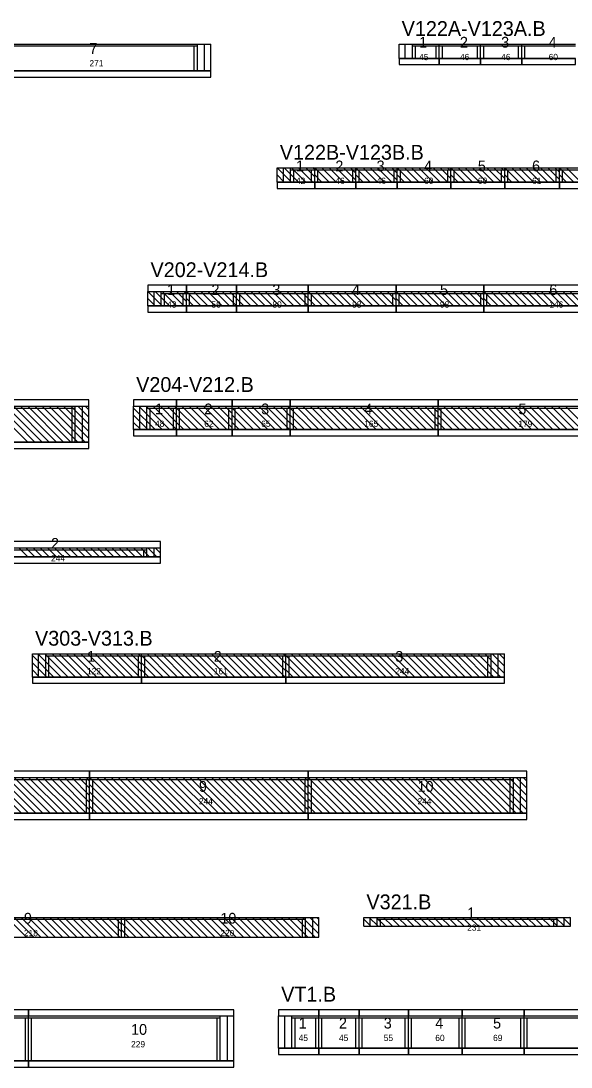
# Model space of a CAD drawing. Header units: metres. Extents: x -10 to 74425, y -2037 to 26.
# Drawn here: x 72499 to 73113, y -1167 to 0 of the extents above; entities that cross this region are included whole.
import ezdxf

# ---------------------------------------------------------------- set-up
doc = ezdxf.new("R2010")
doc.units = ezdxf.units.M
doc.layers.add('VIGAS', color=7, linetype='Continuous')

msp = doc.modelspace()

# ---------------------------------------------------------------- linework, layer by layer
at = {"layer": 'VIGAS'}
for p, q in [((72439.5, -26), (72710.5, -26)), ((72439.5, -28.2), (72695.5, -28.2)), ((72692, -56), (72692, -28.2)), ((72695.5, -56), (72695.5, -26)), ((72703.5, -56), (72703.5, -26)), ((72710.5, -56), (72710.5, -26)), ((72920.5, -26), (72965.5, -26)), ((72920.5, -42), (72920.5, -26)), ((72927.5, -42), (72927.5, -26)), ((72935.5, -42), (72935.5, -26)), ((72935.5, -28.2), (72965.5, -28.2)), ((72939, -42), (72939, -28.2)), ((72962, -42), (72962, -28.2)), ((72965.5, -42), (72965.5, -26)), ((72965.5, -42), (72965.5, -26)), ((72965.5, -26), (73011.5, -26)), ((72965.5, -42), (72965.5, -26)), ((72965.5, -42), (72965.5, -26)), ((72965.5, -42), (72965.5, -26)), ((72965.5, -28.2), (73011.5, -28.2)), ((72969, -42), (72969, -28.2)), ((73008, -42), (73008, -28.2)), ((73011.5, -42), (73011.5, -26)), ((73011.5, -42), (73011.5, -26)), ((73011.5, -26), (73057.5, -26)), ((73011.5, -42), (73011.5, -26)), ((73011.5, -42), (73011.5, -26)), ((73011.5, -42), (73011.5, -26)), ((73011.5, -28.2), (73057.5, -28.2)), ((73015, -42), (73015, -28.2)), ((73054, -42), (73054, -28.2)), ((73057.5, -42), (73057.5, -26)), ((73057.5, -42), (73057.5, -26)), ((73057.5, -26), (73117.5, -26)), ((73057.5, -42), (73057.5, -26)), ((73057.5, -42), (73057.5, -26)), ((73057.5, -42), (73057.5, -26)), ((73057.5, -28.2), (73117.5, -28.2)), ((73061, -42), (73061, -28.2)), ((72920.5, -42), (72965.5, -42)), ((72935.5, -42), (72939, -42)), ((72962, -42), (72965.5, -42)), ((72965.5, -42), (73011.5, -42)), ((72965.5, -42), (72969, -42)), ((73008, -42), (73011.5, -42)), ((73011.5, -42), (73057.5, -42)), ((73011.5, -42), (73015, -42)), ((73054, -42), (73057.5, -42)), ((73057.5, -42), (73117.5, -42)), ((73057.5, -42), (73061, -42)), ((72439.5, -56), (72710.5, -56)), ((72692, -56), (72695.5, -56)), ((72784.5, -164), (72826.5, -164)), ((72784.5, -180), (72784.5, -164)), ((72800.5, -180), (72784.5, -164)), ((72792.5, -180), (72784.5, -172)), ((72791.5, -180), (72791.5, -164)), ((72808.5, -180), (72792.5, -164)), ((72799.5, -180), (72799.5, -164)), ((72799.5, -166.2), (72826.5, -166.2)), ((72816.5, -180), (72800.5, -164)), ((72803, -180), (72803, -166.2)), ((72824.5, -180), (72808.5, -164)), ((72826.5, -174), (72816.5, -164)), ((72823, -180), (72823, -166.2)), ((72826.5, -166), (72824.5, -164)), ((72826.5, -180), (72826.5, -164)), ((72826.5, -180), (72826.5, -164)), ((72826.5, -164), (72872.5, -164)), ((72826.5, -180), (72826.5, -164)), ((72826.5, -180), (72826.5, -164)), ((72826.5, -180), (72826.5, -164)), ((72842.5, -180), (72826.5, -164)), ((72826.5, -166.2), (72872.5, -166.2)), ((72834.5, -180), (72826.5, -172)), ((72830, -180), (72830, -166.2)), ((72850.5, -180), (72834.5, -164)), ((72858.5, -180), (72842.5, -164)), ((72866.5, -180), (72850.5, -164)), ((72872.5, -178), (72858.5, -164)), ((72872.5, -170), (72866.5, -164)), ((72869, -180), (72869, -166.2)), ((72872.5, -180), (72872.5, -164)), ((72872.5, -180), (72872.5, -164)), ((72872.5, -164), (72918.5, -164)), ((72872.5, -180), (72872.5, -164)), ((72872.5, -180), (72872.5, -164)), ((72872.5, -180), (72872.5, -164)), ((72888.5, -180), (72872.5, -164)), ((72872.5, -166.2), (72918.5, -166.2)), ((72880.5, -180), (72872.5, -172)), ((72876, -180), (72876, -166.2)), ((72896.5, -180), (72880.5, -164)), ((72904.5, -180), (72888.5, -164)), ((72912.5, -180), (72896.5, -164)), ((72918.5, -178), (72904.5, -164)), ((72918.5, -170), (72912.5, -164)), ((72915, -180), (72915, -166.2)), ((72918.5, -180), (72918.5, -164)), ((72918.5, -180), (72918.5, -164)), ((72918.5, -164), (72978.5, -164)), ((72918.5, -180), (72918.5, -164)), ((72918.5, -180), (72918.5, -164)), ((72918.5, -180), (72918.5, -164)), ((72934.5, -180), (72918.5, -164)), ((72918.5, -166.2), (72978.5, -166.2)), ((72926.5, -180), (72918.5, -172)), ((72922, -180), (72922, -166.2)), ((72942.5, -180), (72926.5, -164)), ((72950.5, -180), (72934.5, -164)), ((72958.5, -180), (72942.5, -164)), ((72966.5, -180), (72950.5, -164)), ((72974.5, -180), (72958.5, -164)), ((72978.5, -176), (72966.5, -164)), ((72978.5, -168), (72974.5, -164)), ((72975, -180), (72975, -166.2)), ((72978.5, -180), (72978.5, -164)), ((72978.5, -180), (72978.5, -164)), ((72978.5, -164), (73038.5, -164)), ((72978.5, -180), (72978.5, -164)), ((72978.5, -180), (72978.5, -164)), ((72978.5, -180), (72978.5, -164)), ((72994.5, -180), (72978.5, -164)), ((72978.5, -166.2), (73038.5, -166.2)), ((72986.5, -180), (72978.5, -172)), ((72982, -180), (72982, -166.2)), ((73002.5, -180), (72986.5, -164)), ((73010.5, -180), (72994.5, -164)), ((73018.5, -180), (73002.5, -164)), ((73026.5, -180), (73010.5, -164)), ((73034.5, -180), (73018.5, -164)), ((73038.5, -176), (73026.5, -164)), ((73038.5, -168), (73034.5, -164)), ((73035, -180), (73035, -166.2)), ((73038.5, -180), (73038.5, -164)), ((73038.5, -180), (73038.5, -164)), ((73038.5, -164), (73099.5, -164)), ((73038.5, -180), (73038.5, -164)), ((73038.5, -180), (73038.5, -164)), ((73038.5, -180), (73038.5, -164)), ((73054.5, -180), (73038.5, -164)), ((73038.5, -166.2), (73099.5, -166.2)), ((73046.5, -180), (73038.5, -172)), ((73042, -180), (73042, -166.2)), ((73062.5, -180), (73046.5, -164)), ((73070.5, -180), (73054.5, -164)), ((73078.5, -180), (73062.5, -164)), ((73086.5, -180), (73070.5, -164)), ((73094.5, -180), (73078.5, -164)), ((73099.5, -177), (73086.5, -164)), ((73099.5, -169), (73094.5, -164)), ((73096, -180), (73096, -166.2)), ((73099.5, -180), (73099.5, -164)), ((73099.5, -180), (73099.5, -164)), ((73099.5, -164), (73184.5, -164)), ((73099.5, -180), (73099.5, -164)), ((73099.5, -180), (73099.5, -164)), ((73099.5, -180), (73099.5, -164)), ((73115.5, -180), (73099.5, -164)), ((73099.5, -166.2), (73184.5, -166.2)), ((73107.5, -180), (73099.5, -172)), ((73103, -180), (73103, -166.2)), ((73123.5, -180), (73107.5, -164)), ((72784.5, -180), (72826.5, -180)), ((72784.5, -180), (72784.5, -180)), ((72799.5, -180), (72803, -180)), ((72823, -180), (72826.5, -180)), ((72826.5, -180), (72872.5, -180)), ((72826.5, -180), (72830, -180)), ((72826.5, -180), (72826.5, -180)), ((72869, -180), (72872.5, -180)), ((72872.5, -180), (72918.5, -180)), ((72872.5, -180), (72876, -180)), ((72872.5, -180), (72872.5, -180)), ((72915, -180), (72918.5, -180)), ((72918.5, -180), (72978.5, -180)), ((72918.5, -180), (72922, -180)), ((72918.5, -180), (72918.5, -180)), ((72975, -180), (72978.5, -180)), ((72978.5, -180), (73038.5, -180)), ((72978.5, -180), (72982, -180)), ((72978.5, -180), (72978.5, -180)), ((73035, -180), (73038.5, -180)), ((73038.5, -180), (73099.5, -180)), ((73038.5, -180), (73042, -180)), ((73038.5, -180), (73038.5, -180)), ((73096, -180), (73099.5, -180)), ((73099.5, -180), (73184.5, -180)), ((73099.5, -180), (73103, -180)), ((73099.5, -180), (73099.5, -180)), ((72640.2, -302), (72683.2, -302)), ((72640.2, -318), (72640.2, -302)), ((72656.2, -318), (72640.2, -302)), ((72647.2, -318), (72647.2, -302)), ((72664.2, -318), (72648.2, -302)), ((72655.2, -318), (72655.2, -302)), ((72672.2, -318), (72656.2, -302)), ((72680.2, -318), (72664.2, -302)), ((72683.2, -313), (72672.2, -302)), ((72683.2, -305), (72680.2, -302)), ((72683.2, -318), (72683.2, -302)), ((72683.2, -318), (72683.2, -302)), ((72683.2, -302), (72739.2, -302)), ((72683.2, -318), (72683.2, -302)), ((72683.2, -318), (72683.2, -302)), ((72683.2, -318), (72683.2, -302)), ((72699.2, -318), (72683.2, -302)), ((72707.2, -318), (72691.2, -302)), ((72715.2, -318), (72699.2, -302)), ((72723.2, -318), (72707.2, -302)), ((72731.2, -318), (72715.2, -302)), ((72739.2, -318), (72723.2, -302)), ((72739.2, -310), (72731.2, -302)), ((72739.2, -318), (72739.2, -302)), ((72739.2, -318), (72739.2, -302)), ((72739.2, -302), (72819.2, -302)), ((72739.2, -318), (72739.2, -302)), ((72739.2, -318), (72739.2, -302)), ((72739.2, -318), (72739.2, -302)), ((72739.2, -302), (72739.2, -302)), ((72755.2, -318), (72739.2, -302)), ((72763.2, -318), (72747.2, -302)), ((72771.2, -318), (72755.2, -302)), ((72779.2, -318), (72763.2, -302)), ((72787.2, -318), (72771.2, -302)), ((72795.2, -318), (72779.2, -302)), ((72803.2, -318), (72787.2, -302)), ((72811.2, -318), (72795.2, -302)), ((72819.2, -318), (72803.2, -302)), ((72819.2, -310), (72811.2, -302)), ((72819.2, -318), (72819.2, -302)), ((72819.2, -318), (72819.2, -302)), ((72819.2, -302), (72917.2, -302)), ((72819.2, -318), (72819.2, -302)), ((72819.2, -318), (72819.2, -302)), ((72819.2, -318), (72819.2, -302)), ((72819.2, -302), (72819.2, -302)), ((72835.2, -318), (72819.2, -302)), ((72843.2, -318), (72827.2, -302)), ((72851.2, -318), (72835.2, -302)), ((72859.2, -318), (72843.2, -302)), ((72867.2, -318), (72851.2, -302)), ((72875.2, -318), (72859.2, -302)), ((72883.2, -318), (72867.2, -302)), ((72891.2, -318), (72875.2, -302)), ((72899.2, -318), (72883.2, -302)), ((72907.2, -318), (72891.2, -302)), ((72915.2, -318), (72899.2, -302)), ((72917.2, -312), (72907.2, -302)), ((72917.2, -304), (72915.2, -302)), ((72917.2, -318), (72917.2, -302)), ((72917.2, -318), (72917.2, -302)), ((72917.2, -302), (73015.2, -302)), ((72917.2, -318), (72917.2, -302)), ((72917.2, -318), (72917.2, -302)), ((72917.2, -318), (72917.2, -302)), ((72933.2, -318), (72917.2, -302)), ((72941.2, -318), (72925.2, -302)), ((72949.2, -318), (72933.2, -302)), ((72957.2, -318), (72941.2, -302)), ((72965.2, -318), (72949.2, -302)), ((72973.2, -318), (72957.2, -302)), ((72981.2, -318), (72965.2, -302)), ((72989.2, -318), (72973.2, -302)), ((72997.2, -318), (72981.2, -302)), ((73005.2, -318), (72989.2, -302)), ((73013.2, -318), (72997.2, -302)), ((73015.2, -312), (73005.2, -302)), ((73015.2, -304), (73013.2, -302)), ((73015.2, -318), (73015.2, -302)), ((73015.2, -318), (73015.2, -302)), ((73015.2, -302), (73161.2, -302)), ((73015.2, -318), (73015.2, -302)), ((73015.2, -318), (73015.2, -302)), ((73015.2, -318), (73015.2, -302)), ((73031.2, -318), (73015.2, -302)), ((73039.2, -318), (73023.2, -302)), ((73047.2, -318), (73031.2, -302)), ((73055.2, -318), (73039.2, -302)), ((73063.2, -318), (73047.2, -302)), ((73071.2, -318), (73055.2, -302)), ((73079.2, -318), (73063.2, -302)), ((73087.2, -318), (73071.2, -302)), ((73095.2, -318), (73079.2, -302)), ((73103.2, -318), (73087.2, -302)), ((73111.2, -318), (73095.2, -302)), ((73119.2, -318), (73103.2, -302)), ((73127.2, -318), (73111.2, -302)), ((72648.2, -318), (72640.2, -310)), ((72655.2, -304.2), (72683.2, -304.2)), ((72658.7, -318), (72658.7, -304.2)), ((72679.7, -318), (72679.7, -304.2)), ((72683.2, -304.2), (72739.2, -304.2)), ((72691.2, -318), (72683.2, -310)), ((72686.7, -318), (72686.7, -304.2)), ((72735.7, -318), (72735.7, -304.2)), ((72739.2, -304.2), (72819.2, -304.2)), ((72747.2, -318), (72739.2, -310)), ((72742.7, -318), (72742.7, -304.2)), ((72815.7, -318), (72815.7, -304.2)), ((72819.2, -304.2), (72917.2, -304.2)), ((72827.2, -318), (72819.2, -310)), ((72822.7, -318), (72822.7, -304.2)), ((72913.7, -318), (72913.7, -304.2)), ((72917.2, -304.2), (73015.2, -304.2)), ((72925.2, -318), (72917.2, -310)), ((72920.7, -318), (72920.7, -304.2)), ((73011.7, -318), (73011.7, -304.2)), ((73015.2, -304.2), (73161.2, -304.2)), ((73023.2, -318), (73015.2, -310)), ((73018.7, -318), (73018.7, -304.2)), ((72640.2, -318), (72683.2, -318)), ((72640.2, -318), (72640.2, -318)), ((72655.2, -318), (72658.7, -318)), ((72679.7, -318), (72683.2, -318)), ((72683.2, -318), (72739.2, -318)), ((72683.2, -318), (72686.7, -318)), ((72683.2, -318), (72683.2, -318)), ((72735.7, -318), (72739.2, -318)), ((72739.2, -318), (72819.2, -318)), ((72739.2, -318), (72742.7, -318)), ((72739.2, -318), (72739.2, -318)), ((72815.7, -318), (72819.2, -318)), ((72819.2, -318), (72917.2, -318)), ((72819.2, -318), (72822.7, -318)), ((72819.2, -318), (72819.2, -318)), ((72913.7, -318), (72917.2, -318)), ((72917.2, -318), (73015.2, -318)), ((72917.2, -318), (72920.7, -318)), ((72917.2, -318), (72917.2, -318)), ((73011.7, -318), (73015.2, -318)), ((73015.2, -318), (73161.2, -318)), ((73015.2, -318), (73018.7, -318)), ((73015.2, -318), (73015.2, -318)), ((72330.2, -430), (72574.2, -430)), ((72506.2, -470), (72466.2, -430)), ((72514.2, -470), (72474.2, -430)), ((72522.2, -470), (72482.2, -430)), ((72530.2, -470), (72490.2, -430)), ((72538.2, -470), (72498.2, -430)), ((72546.2, -470), (72506.2, -430)), ((72554.2, -470), (72514.2, -430)), ((72562.2, -470), (72522.2, -430)), ((72570.2, -470), (72530.2, -430)), ((72574.2, -466), (72538.2, -430)), ((72574.2, -458), (72546.2, -430)), ((72574.2, -450), (72554.2, -430)), ((72559.2, -470), (72559.2, -430)), ((72574.2, -442), (72562.2, -430)), ((72567.2, -470), (72567.2, -430)), ((72574.2, -434), (72570.2, -430)), ((72574.2, -470), (72574.2, -430)), ((72624.2, -430), (72672.2, -430)), ((72624.2, -456), (72624.2, -430)), ((72656.2, -456), (72630.2, -430)), ((72631.2, -456), (72631.2, -430)), ((72664.2, -456), (72638.2, -430)), ((72639.2, -456), (72639.2, -430)), ((72672.2, -456), (72646.2, -430)), ((72672.2, -448), (72654.2, -430)), ((72672.2, -440), (72662.2, -430)), ((72672.2, -432), (72670.2, -430)), ((72672.2, -456), (72672.2, -430)), ((72672.2, -456), (72672.2, -430)), ((72672.2, -430), (72734.2, -430)), ((72672.2, -456), (72672.2, -430)), ((72672.2, -456), (72672.2, -430)), ((72672.2, -456), (72672.2, -430)), ((72704.2, -456), (72678.2, -430)), ((72712.2, -456), (72686.2, -430)), ((72720.2, -456), (72694.2, -430)), ((72728.2, -456), (72702.2, -430)), ((72734.2, -454), (72710.2, -430)), ((72734.2, -446), (72718.2, -430)), ((72734.2, -438), (72726.2, -430)), ((72734.2, -456), (72734.2, -430)), ((72734.2, -456), (72734.2, -430)), ((72734.2, -430), (72799.2, -430)), ((72734.2, -456), (72734.2, -430)), ((72734.2, -456), (72734.2, -430)), ((72734.2, -456), (72734.2, -430)), ((72734.2, -430), (72734.2, -430)), ((72766.2, -456), (72740.2, -430)), ((72774.2, -456), (72748.2, -430)), ((72782.2, -456), (72756.2, -430)), ((72790.2, -456), (72764.2, -430)), ((72798.2, -456), (72772.2, -430)), ((72799.2, -449), (72780.2, -430)), ((72799.2, -441), (72788.2, -430)), ((72799.2, -433), (72796.2, -430)), ((72799.2, -456), (72799.2, -430)), ((72799.2, -456), (72799.2, -430)), ((72799.2, -430), (72964.2, -430)), ((72799.2, -456), (72799.2, -430)), ((72799.2, -456), (72799.2, -430)), ((72799.2, -456), (72799.2, -430)), ((72831.2, -456), (72805.2, -430)), ((72839.2, -456), (72813.2, -430)), ((72847.2, -456), (72821.2, -430)), ((72855.2, -456), (72829.2, -430)), ((72863.2, -456), (72837.2, -430)), ((72871.2, -456), (72845.2, -430)), ((72879.2, -456), (72853.2, -430)), ((72887.2, -456), (72861.2, -430)), ((72895.2, -456), (72869.2, -430)), ((72903.2, -456), (72877.2, -430)), ((72911.2, -456), (72885.2, -430)), ((72919.2, -456), (72893.2, -430)), ((72927.2, -456), (72901.2, -430)), ((72935.2, -456), (72909.2, -430)), ((72943.2, -456), (72917.2, -430)), ((72951.2, -456), (72925.2, -430)), ((72959.2, -456), (72933.2, -430)), ((72964.2, -453), (72941.2, -430)), ((72964.2, -445), (72949.2, -430)), ((72964.2, -437), (72957.2, -430)), ((72964.2, -456), (72964.2, -430)), ((72964.2, -456), (72964.2, -430)), ((72964.2, -430), (73143.2, -430)), ((72964.2, -456), (72964.2, -430)), ((72964.2, -456), (72964.2, -430)), ((72964.2, -456), (72964.2, -430)), ((72996.2, -456), (72970.2, -430)), ((73004.2, -456), (72978.2, -430)), ((73012.2, -456), (72986.2, -430)), ((73020.2, -456), (72994.2, -430)), ((73028.2, -456), (73002.2, -430)), ((73036.2, -456), (73010.2, -430)), ((73044.2, -456), (73018.2, -430)), ((73052.2, -456), (73026.2, -430)), ((73060.2, -456), (73034.2, -430)), ((73068.2, -456), (73042.2, -430)), ((73076.2, -456), (73050.2, -430)), ((73084.2, -456), (73058.2, -430)), ((73092.2, -456), (73066.2, -430)), ((73100.2, -456), (73074.2, -430)), ((73108.2, -456), (73082.2, -430)), ((73116.2, -456), (73090.2, -430)), ((73124.2, -456), (73098.2, -430)), ((73132.2, -456), (73106.2, -430)), ((72330.2, -432.2), (72559.2, -432.2)), ((72555.7, -470), (72555.7, -432.2)), ((72648.2, -456), (72624.2, -432)), ((72640.2, -456), (72624.2, -440)), ((72639.2, -432.2), (72672.2, -432.2)), ((72642.7, -456), (72642.7, -432.2)), ((72668.7, -456), (72668.7, -432.2)), ((72696.2, -456), (72672.2, -432)), ((72672.2, -432.2), (72734.2, -432.2)), ((72688.2, -456), (72672.2, -440)), ((72675.7, -456), (72675.7, -432.2)), ((72730.7, -456), (72730.7, -432.2)), ((72758.2, -456), (72734.2, -432)), ((72734.2, -432.2), (72799.2, -432.2)), ((72750.2, -456), (72734.2, -440)), ((72737.7, -456), (72737.7, -432.2)), ((72795.7, -456), (72795.7, -432.2)), ((72823.2, -456), (72799.2, -432)), ((72799.2, -432.2), (72964.2, -432.2)), ((72815.2, -456), (72799.2, -440)), ((72802.7, -456), (72802.7, -432.2)), ((72960.7, -456), (72960.7, -432.2)), ((72988.2, -456), (72964.2, -432)), ((72964.2, -432.2), (73143.2, -432.2)), ((72980.2, -456), (72964.2, -440)), ((72967.7, -456), (72967.7, -432.2)), ((72632.2, -456), (72624.2, -448)), ((72680.2, -456), (72672.2, -448)), ((72742.2, -456), (72734.2, -448)), ((72807.2, -456), (72799.2, -448)), ((72972.2, -456), (72964.2, -448)), ((72624.2, -456), (72672.2, -456)), ((72624.2, -456), (72624.2, -456)), ((72639.2, -456), (72642.7, -456)), ((72668.7, -456), (72672.2, -456)), ((72672.2, -456), (72734.2, -456)), ((72672.2, -456), (72675.7, -456)), ((72672.2, -456), (72672.2, -456)), ((72730.7, -456), (72734.2, -456)), ((72734.2, -456), (72799.2, -456)), ((72734.2, -456), (72737.7, -456)), ((72734.2, -456), (72734.2, -456)), ((72795.7, -456), (72799.2, -456)), ((72799.2, -456), (72964.2, -456)), ((72799.2, -456), (72802.7, -456)), ((72799.2, -456), (72799.2, -456)), ((72960.7, -456), (72964.2, -456)), ((72964.2, -456), (73143.2, -456)), ((72964.2, -456), (72967.7, -456)), ((72964.2, -456), (72964.2, -456)), ((72330.2, -470), (72574.2, -470)), ((72555.7, -470), (72559.2, -470)), ((72410.2, -588), (72654.2, -588)), ((72410.2, -590.2), (72639.2, -590.2)), ((72506.2, -598), (72496.2, -588)), ((72514.2, -598), (72504.2, -588)), ((72522.2, -598), (72512.2, -588)), ((72530.2, -598), (72520.2, -588)), ((72538.2, -598), (72528.2, -588)), ((72546.2, -598), (72536.2, -588)), ((72554.2, -598), (72544.2, -588)), ((72562.2, -598), (72552.2, -588)), ((72570.2, -598), (72560.2, -588)), ((72578.2, -598), (72568.2, -588)), ((72586.2, -598), (72576.2, -588)), ((72594.2, -598), (72584.2, -588)), ((72602.2, -598), (72592.2, -588)), ((72610.2, -598), (72600.2, -588)), ((72618.2, -598), (72608.2, -588)), ((72626.2, -598), (72616.2, -588)), ((72634.2, -598), (72624.2, -588)), ((72642.2, -598), (72632.2, -588)), ((72635.7, -598), (72635.7, -590.2)), ((72639.2, -598), (72639.2, -588)), ((72650.2, -598), (72640.2, -588)), ((72647.2, -598), (72647.2, -588)), ((72654.2, -594), (72648.2, -588)), ((72654.2, -598), (72654.2, -588)), ((72410.2, -598), (72654.2, -598)), ((72635.7, -598), (72639.2, -598)), ((72511.3, -706), (72633.3, -706)), ((72511.3, -732), (72511.3, -706)), ((72535.3, -732), (72511.3, -708)), ((72543.3, -732), (72517.3, -706)), ((72518.3, -732), (72518.3, -706)), ((72551.3, -732), (72525.3, -706)), ((72526.3, -732), (72526.3, -706)), ((72526.3, -708.2), (72633.3, -708.2)), ((72529.8, -732), (72529.8, -708.2)), ((72559.3, -732), (72533.3, -706)), ((72567.3, -732), (72541.3, -706)), ((72575.3, -732), (72549.3, -706)), ((72583.3, -732), (72557.3, -706)), ((72591.3, -732), (72565.3, -706)), ((72599.3, -732), (72573.3, -706)), ((72607.3, -732), (72581.3, -706)), ((72615.3, -732), (72589.3, -706)), ((72623.3, -732), (72597.3, -706)), ((72631.3, -732), (72605.3, -706)), ((72633.3, -726), (72613.3, -706)), ((72633.3, -718), (72621.3, -706)), ((72633.3, -710), (72629.3, -706)), ((72629.8, -732), (72629.8, -708.2)), ((72633.3, -732), (72633.3, -706)), ((72633.3, -732), (72633.3, -706)), ((72633.3, -706), (72794.3, -706)), ((72633.3, -732), (72633.3, -706)), ((72633.3, -732), (72633.3, -706)), ((72633.3, -732), (72633.3, -706)), ((72657.3, -732), (72633.3, -708)), ((72633.3, -708.2), (72794.3, -708.2)), ((72636.8, -732), (72636.8, -708.2)), ((72665.3, -732), (72639.3, -706)), ((72673.3, -732), (72647.3, -706)), ((72681.3, -732), (72655.3, -706)), ((72689.3, -732), (72663.3, -706)), ((72697.3, -732), (72671.3, -706)), ((72705.3, -732), (72679.3, -706)), ((72713.3, -732), (72687.3, -706)), ((72721.3, -732), (72695.3, -706)), ((72729.3, -732), (72703.3, -706)), ((72737.3, -732), (72711.3, -706)), ((72745.3, -732), (72719.3, -706)), ((72753.3, -732), (72727.3, -706)), ((72761.3, -732), (72735.3, -706)), ((72769.3, -732), (72743.3, -706)), ((72777.3, -732), (72751.3, -706)), ((72785.3, -732), (72759.3, -706)), ((72793.3, -732), (72767.3, -706)), ((72794.3, -725), (72775.3, -706)), ((72794.3, -717), (72783.3, -706)), ((72790.8, -732), (72790.8, -708.2)), ((72794.3, -709), (72791.3, -706)), ((72794.3, -732), (72794.3, -706)), ((72794.3, -732), (72794.3, -706)), ((72794.3, -706), (73038.3, -706)), ((72794.3, -732), (72794.3, -706)), ((72794.3, -732), (72794.3, -706)), ((72794.3, -732), (72794.3, -706)), ((72818.3, -732), (72794.3, -708)), ((72794.3, -708.2), (73023.3, -708.2)), ((72797.8, -732), (72797.8, -708.2)), ((72826.3, -732), (72800.3, -706)), ((72834.3, -732), (72808.3, -706)), ((72842.3, -732), (72816.3, -706)), ((72850.3, -732), (72824.3, -706)), ((72858.3, -732), (72832.3, -706)), ((72866.3, -732), (72840.3, -706)), ((72874.3, -732), (72848.3, -706)), ((72882.3, -732), (72856.3, -706)), ((72890.3, -732), (72864.3, -706)), ((72898.3, -732), (72872.3, -706)), ((72906.3, -732), (72880.3, -706)), ((72914.3, -732), (72888.3, -706)), ((72922.3, -732), (72896.3, -706)), ((72930.3, -732), (72904.3, -706)), ((72938.3, -732), (72912.3, -706)), ((72946.3, -732), (72920.3, -706)), ((72954.3, -732), (72928.3, -706)), ((72962.3, -732), (72936.3, -706)), ((72970.3, -732), (72944.3, -706)), ((72978.3, -732), (72952.3, -706)), ((72986.3, -732), (72960.3, -706)), ((72994.3, -732), (72968.3, -706)), ((73002.3, -732), (72976.3, -706)), ((73010.3, -732), (72984.3, -706)), ((73018.3, -732), (72992.3, -706)), ((73026.3, -732), (73000.3, -706)), ((73034.3, -732), (73008.3, -706)), ((73038.3, -728), (73016.3, -706)), ((73019.8, -732), (73019.8, -708.2)), ((73023.3, -732), (73023.3, -706)), ((73038.3, -720), (73024.3, -706)), ((73031.3, -732), (73031.3, -706)), ((73038.3, -712), (73032.3, -706)), ((73038.3, -732), (73038.3, -706)), ((72527.3, -732), (72511.3, -716)), ((72649.3, -732), (72633.3, -716)), ((72810.3, -732), (72794.3, -716)), ((72519.3, -732), (72511.3, -724)), ((72511.3, -732), (72633.3, -732)), ((72511.3, -732), (72511.3, -732)), ((72526.3, -732), (72529.8, -732)), ((72629.8, -732), (72633.3, -732)), ((72641.3, -732), (72633.3, -724)), ((72633.3, -732), (72794.3, -732)), ((72633.3, -732), (72636.8, -732)), ((72633.3, -732), (72633.3, -732)), ((72790.8, -732), (72794.3, -732)), ((72802.3, -732), (72794.3, -724)), ((72794.3, -732), (73038.3, -732)), ((72794.3, -732), (72797.8, -732)), ((72794.3, -732), (72794.3, -732)), ((73019.8, -732), (73023.3, -732)), ((72331.2, -844), (72575.2, -844)), ((72331.2, -846.2), (72575.2, -846.2)), ((72499.2, -884), (72459.2, -844)), ((72507.2, -884), (72467.2, -844)), ((72515.2, -884), (72475.2, -844)), ((72523.2, -884), (72483.2, -844)), ((72531.2, -884), (72491.2, -844)), ((72539.2, -884), (72499.2, -844)), ((72547.2, -884), (72507.2, -844)), ((72555.2, -884), (72515.2, -844)), ((72563.2, -884), (72523.2, -844)), ((72571.2, -884), (72531.2, -844)), ((72575.2, -880), (72539.2, -844)), ((72575.2, -872), (72547.2, -844)), ((72575.2, -864), (72555.2, -844)), ((72575.2, -856), (72563.2, -844)), ((72575.2, -848), (72571.2, -844)), ((72571.7, -884), (72571.7, -846.2)), ((72575.2, -884), (72575.2, -844)), ((72575.2, -884), (72575.2, -844)), ((72575.2, -844), (72819.2, -844)), ((72575.2, -884), (72575.2, -844)), ((72575.2, -884), (72575.2, -844)), ((72575.2, -884), (72575.2, -844)), ((72615.2, -884), (72575.2, -844)), ((72575.2, -846.2), (72819.2, -846.2)), ((72578.7, -884), (72578.7, -846.2)), ((72623.2, -884), (72583.2, -844)), ((72631.2, -884), (72591.2, -844)), ((72639.2, -884), (72599.2, -844)), ((72647.2, -884), (72607.2, -844)), ((72655.2, -884), (72615.2, -844)), ((72663.2, -884), (72623.2, -844)), ((72671.2, -884), (72631.2, -844)), ((72679.2, -884), (72639.2, -844)), ((72687.2, -884), (72647.2, -844)), ((72695.2, -884), (72655.2, -844)), ((72703.2, -884), (72663.2, -844)), ((72711.2, -884), (72671.2, -844)), ((72719.2, -884), (72679.2, -844)), ((72727.2, -884), (72687.2, -844)), ((72735.2, -884), (72695.2, -844)), ((72743.2, -884), (72703.2, -844)), ((72751.2, -884), (72711.2, -844)), ((72759.2, -884), (72719.2, -844)), ((72767.2, -884), (72727.2, -844)), ((72775.2, -884), (72735.2, -844)), ((72783.2, -884), (72743.2, -844)), ((72791.2, -884), (72751.2, -844)), ((72799.2, -884), (72759.2, -844)), ((72807.2, -884), (72767.2, -844)), ((72815.2, -884), (72775.2, -844)), ((72819.2, -880), (72783.2, -844)), ((72819.2, -872), (72791.2, -844)), ((72819.2, -864), (72799.2, -844)), ((72819.2, -856), (72807.2, -844)), ((72819.2, -848), (72815.2, -844)), ((72815.7, -884), (72815.7, -846.2)), ((72819.2, -884), (72819.2, -844)), ((72819.2, -884), (72819.2, -844)), ((72819.2, -844), (73063.2, -844)), ((72819.2, -884), (72819.2, -844)), ((72819.2, -884), (72819.2, -844)), ((72819.2, -884), (72819.2, -844)), ((72859.2, -884), (72819.2, -844)), ((72819.2, -846.2), (73048.2, -846.2)), ((72822.7, -884), (72822.7, -846.2)), ((72867.2, -884), (72827.2, -844)), ((72875.2, -884), (72835.2, -844)), ((72883.2, -884), (72843.2, -844)), ((72891.2, -884), (72851.2, -844)), ((72899.2, -884), (72859.2, -844)), ((72907.2, -884), (72867.2, -844)), ((72915.2, -884), (72875.2, -844)), ((72923.2, -884), (72883.2, -844)), ((72931.2, -884), (72891.2, -844)), ((72939.2, -884), (72899.2, -844)), ((72947.2, -884), (72907.2, -844)), ((72955.2, -884), (72915.2, -844)), ((72963.2, -884), (72923.2, -844)), ((72971.2, -884), (72931.2, -844)), ((72979.2, -884), (72939.2, -844)), ((72987.2, -884), (72947.2, -844)), ((72995.2, -884), (72955.2, -844)), ((73003.2, -884), (72963.2, -844)), ((73011.2, -884), (72971.2, -844)), ((73019.2, -884), (72979.2, -844)), ((73027.2, -884), (72987.2, -844)), ((73035.2, -884), (72995.2, -844)), ((73043.2, -884), (73003.2, -844)), ((73051.2, -884), (73011.2, -844)), ((73059.2, -884), (73019.2, -844)), ((73063.2, -880), (73027.2, -844)), ((73063.2, -872), (73035.2, -844)), ((73063.2, -864), (73043.2, -844)), ((73044.7, -884), (73044.7, -846.2)), ((73048.2, -884), (73048.2, -844)), ((73063.2, -856), (73051.2, -844)), ((73056.2, -884), (73056.2, -844)), ((73063.2, -848), (73059.2, -844)), ((73063.2, -884), (73063.2, -844)), ((72607.2, -884), (72575.2, -852)), ((72599.2, -884), (72575.2, -860)), ((72851.2, -884), (72819.2, -852)), ((72843.2, -884), (72819.2, -860)), ((72591.2, -884), (72575.2, -868)), ((72835.2, -884), (72819.2, -868)), ((72331.2, -884), (72575.2, -884)), ((72571.7, -884), (72575.2, -884)), ((72583.2, -884), (72575.2, -876)), ((72575.2, -884), (72819.2, -884)), ((72575.2, -884), (72578.7, -884)), ((72575.2, -884), (72575.2, -884)), ((72815.7, -884), (72819.2, -884)), ((72827.2, -884), (72819.2, -876)), ((72819.2, -884), (73063.2, -884)), ((72819.2, -884), (72822.7, -884)), ((72819.2, -884), (72819.2, -884)), ((73044.7, -884), (73048.2, -884)), ((72392.9, -1000), (72610.9, -1000)), ((72392.9, -1002.2), (72610.9, -1002.2)), ((72504.9, -1022), (72482.9, -1000)), ((72512.9, -1022), (72490.9, -1000)), ((72520.9, -1022), (72498.9, -1000)), ((72528.9, -1022), (72506.9, -1000)), ((72536.9, -1022), (72514.9, -1000)), ((72544.9, -1022), (72522.9, -1000)), ((72552.9, -1022), (72530.9, -1000)), ((72560.9, -1022), (72538.9, -1000)), ((72568.9, -1022), (72546.9, -1000)), ((72576.9, -1022), (72554.9, -1000)), ((72584.9, -1022), (72562.9, -1000)), ((72592.9, -1022), (72570.9, -1000)), ((72600.9, -1022), (72578.9, -1000)), ((72608.9, -1022), (72586.9, -1000)), ((72610.9, -1016), (72594.9, -1000)), ((72610.9, -1008), (72602.9, -1000)), ((72607.4, -1022), (72607.4, -1002.2)), ((72610.9, -1022), (72610.9, -1000)), ((72610.9, -1022), (72610.9, -1000)), ((72610.9, -1000), (72831.2, -1000)), ((72610.9, -1022), (72610.9, -1000)), ((72610.9, -1022), (72610.9, -1000)), ((72610.9, -1022), (72610.9, -1000)), ((72610.9, -1000), (72610.9, -1000)), ((72610.9, -1002.2), (72816.2, -1002.2)), ((72634.9, -1022), (72612.9, -1000)), ((72614.4, -1022), (72614.4, -1002.2)), ((72642.9, -1022), (72620.9, -1000)), ((72650.9, -1022), (72628.9, -1000)), ((72658.9, -1022), (72636.9, -1000)), ((72666.9, -1022), (72644.9, -1000)), ((72674.9, -1022), (72652.9, -1000)), ((72682.9, -1022), (72660.9, -1000)), ((72690.9, -1022), (72668.9, -1000)), ((72698.9, -1022), (72676.9, -1000)), ((72706.9, -1022), (72684.9, -1000)), ((72714.9, -1022), (72692.9, -1000)), ((72722.9, -1022), (72700.9, -1000)), ((72730.9, -1022), (72708.9, -1000)), ((72738.9, -1022), (72716.9, -1000)), ((72746.9, -1022), (72724.9, -1000)), ((72754.9, -1022), (72732.9, -1000)), ((72762.9, -1022), (72740.9, -1000)), ((72770.9, -1022), (72748.9, -1000)), ((72778.9, -1022), (72756.9, -1000)), ((72786.9, -1022), (72764.9, -1000)), ((72794.9, -1022), (72772.9, -1000)), ((72802.9, -1022), (72780.9, -1000)), ((72810.9, -1022), (72788.9, -1000)), ((72818.9, -1022), (72796.9, -1000)), ((72826.9, -1022), (72804.9, -1000)), ((72812.7, -1022), (72812.7, -1002.2)), ((72831.2, -1018.3), (72812.9, -1000)), ((72816.2, -1022), (72816.2, -1000)), ((72831.2, -1010.3), (72820.9, -1000)), ((72824.2, -1022), (72824.2, -1000)), ((72831.2, -1002.3), (72828.9, -1000)), ((72831.2, -1022), (72831.2, -1000)), ((72881.2, -1000), (73111.9, -1000)), ((72881.2, -1010), (72881.2, -1000)), ((72889.2, -1010), (72881.2, -1002)), ((72897.2, -1010), (72887.2, -1000)), ((72888.2, -1010), (72888.2, -1000)), ((72905.2, -1010), (72895.2, -1000)), ((72896.2, -1010), (72896.2, -1000)), ((72896.2, -1002.2), (73096.9, -1002.2)), ((72899.7, -1010), (72899.7, -1002.2)), ((72913.2, -1010), (72903.2, -1000)), ((72921.2, -1010), (72911.2, -1000)), ((72929.2, -1010), (72919.2, -1000)), ((72937.2, -1010), (72927.2, -1000)), ((72945.2, -1010), (72935.2, -1000)), ((72953.2, -1010), (72943.2, -1000)), ((72961.2, -1010), (72951.2, -1000)), ((72969.2, -1010), (72959.2, -1000)), ((72977.2, -1010), (72967.2, -1000)), ((72985.2, -1010), (72975.2, -1000)), ((72993.2, -1010), (72983.2, -1000)), ((73001.2, -1010), (72991.2, -1000)), ((73009.2, -1010), (72999.2, -1000)), ((73017.2, -1010), (73007.2, -1000)), ((73025.2, -1010), (73015.2, -1000)), ((73033.2, -1010), (73023.2, -1000)), ((73041.2, -1010), (73031.2, -1000)), ((73049.2, -1010), (73039.2, -1000)), ((73057.2, -1010), (73047.2, -1000)), ((73065.2, -1010), (73055.2, -1000)), ((73073.2, -1010), (73063.2, -1000)), ((73081.2, -1010), (73071.2, -1000)), ((73089.2, -1010), (73079.2, -1000)), ((73097.2, -1010), (73087.2, -1000)), ((73093.4, -1010), (73093.4, -1002.2)), ((73105.2, -1010), (73095.2, -1000)), ((73096.9, -1010), (73096.9, -1000)), ((73111.9, -1008.7), (73103.2, -1000)), ((73104.9, -1010), (73104.9, -1000)), ((73111.9, -1000.7), (73111.2, -1000)), ((73111.9, -1010), (73111.9, -1000)), ((72626.9, -1022), (72610.9, -1006)), ((72618.9, -1022), (72610.9, -1014)), ((72881.2, -1010), (73111.9, -1010)), ((72881.2, -1010), (72881.2, -1010)), ((72896.2, -1010), (72899.7, -1010)), ((73093.4, -1010), (73096.9, -1010)), ((72392.9, -1022), (72610.9, -1022)), ((72607.4, -1022), (72610.9, -1022)), ((72610.9, -1022), (72831.2, -1022)), ((72610.9, -1022), (72614.4, -1022)), ((72610.9, -1022), (72610.9, -1022)), ((72812.7, -1022), (72816.2, -1022)), ((72300, -1110), (72507, -1110)), ((72300, -1112.2), (72507, -1112.2)), ((72503.5, -1160), (72503.5, -1112.2)), ((72507, -1160), (72507, -1110)), ((72507, -1160), (72507, -1110)), ((72507, -1110), (72736, -1110)), ((72507, -1160), (72507, -1110)), ((72507, -1160), (72507, -1110)), ((72507, -1160), (72507, -1110)), ((72507, -1112.2), (72721, -1112.2)), ((72510.5, -1160), (72510.5, -1112.2)), ((72717.5, -1160), (72717.5, -1112.2)), ((72721, -1160), (72721, -1110)), ((72729, -1160), (72729, -1110)), ((72736, -1160), (72736, -1110)), ((72786, -1110), (72831, -1110)), ((72786, -1146), (72786, -1110)), ((72793, -1146), (72793, -1110)), ((72801, -1146), (72801, -1110)), ((72801, -1112.2), (72831, -1112.2)), ((72804.5, -1146), (72804.5, -1112.2)), ((72827.5, -1146), (72827.5, -1112.2)), ((72831, -1146), (72831, -1110)), ((72831, -1146), (72831, -1110)), ((72831, -1110), (72876, -1110)), ((72831, -1146), (72831, -1110)), ((72831, -1146), (72831, -1110)), ((72831, -1146), (72831, -1110)), ((72831, -1112.2), (72876, -1112.2)), ((72834.5, -1146), (72834.5, -1112.2)), ((72872.5, -1146), (72872.5, -1112.2)), ((72876, -1146), (72876, -1110)), ((72876, -1146), (72876, -1110)), ((72876, -1110), (72931, -1110)), ((72876, -1146), (72876, -1110)), ((72876, -1146), (72876, -1110)), ((72876, -1146), (72876, -1110)), ((72876, -1112.2), (72931, -1112.2)), ((72879.5, -1146), (72879.5, -1112.2)), ((72927.5, -1146), (72927.5, -1112.2)), ((72931, -1146), (72931, -1110)), ((72931, -1146), (72931, -1110)), ((72931, -1110), (72991, -1110)), ((72931, -1146), (72931, -1110)), ((72931, -1146), (72931, -1110)), ((72931, -1146), (72931, -1110)), ((72931, -1112.2), (72991, -1112.2)), ((72934.5, -1146), (72934.5, -1112.2)), ((72987.5, -1146), (72987.5, -1112.2)), ((72991, -1146), (72991, -1110)), ((72991, -1146), (72991, -1110)), ((72991, -1110), (73060, -1110)), ((72991, -1146), (72991, -1110)), ((72991, -1146), (72991, -1110)), ((72991, -1146), (72991, -1110)), ((72991, -1112.2), (73060, -1112.2)), ((72994.5, -1146), (72994.5, -1112.2)), ((73056.5, -1146), (73056.5, -1112.2)), ((73060, -1146), (73060, -1110)), ((73060, -1146), (73060, -1110)), ((73060, -1110), (73194, -1110)), ((73060, -1146), (73060, -1110)), ((73060, -1146), (73060, -1110)), ((73060, -1146), (73060, -1110)), ((73060, -1112.2), (73194, -1112.2)), ((73063.5, -1146), (73063.5, -1112.2)), ((72786, -1146), (72831, -1146)), ((72801, -1146), (72804.5, -1146)), ((72827.5, -1146), (72831, -1146)), ((72831, -1146), (72876, -1146)), ((72831, -1146), (72834.5, -1146)), ((72872.5, -1146), (72876, -1146)), ((72876, -1146), (72931, -1146)), ((72876, -1146), (72879.5, -1146)), ((72927.5, -1146), (72931, -1146)), ((72931, -1146), (72991, -1146)), ((72931, -1146), (72934.5, -1146)), ((72987.5, -1146), (72991, -1146)), ((72991, -1146), (73060, -1146)), ((72991, -1146), (72994.5, -1146)), ((73056.5, -1146), (73060, -1146)), ((73060, -1146), (73194, -1146)), ((73060, -1146), (73063.5, -1146)), ((72300, -1160), (72507, -1160)), ((72503.5, -1160), (72507, -1160)), ((72507, -1160), (72736, -1160)), ((72507, -1160), (72510.5, -1160)), ((72717.5, -1160), (72721, -1160))]:
    msp.add_line(p, q, dxfattribs=at)
for points in [[(72920.5, -49), (72965.5, -49), (72965.5, -42), (72920.5, -42)], [(72965.5, -49), (73011.5, -49), (73011.5, -42), (72965.5, -42)], [(73011.5, -49), (73057.5, -49), (73057.5, -42), (73011.5, -42)], [(73057.5, -49), (73117.5, -49), (73117.5, -42), (73057.5, -42)], [(72439.5, -63), (72710.5, -63), (72710.5, -56), (72439.5, -56)], [(72784.5, -187), (72826.5, -187), (72826.5, -180), (72784.5, -180)], [(72826.5, -187), (72872.5, -187), (72872.5, -180), (72826.5, -180)], [(72872.5, -187), (72918.5, -187), (72918.5, -180), (72872.5, -180)], [(72918.5, -187), (72978.5, -187), (72978.5, -180), (72918.5, -180)], [(72978.5, -187), (73038.5, -187), (73038.5, -180), (72978.5, -180)], [(73038.5, -187), (73099.5, -187), (73099.5, -180), (73038.5, -180)], [(73099.5, -187), (73184.5, -187), (73184.5, -180), (73099.5, -180)], [(72640.2, -302), (72683.2, -302), (72683.2, -295), (72640.2, -295)], [(72683.2, -302), (72739.2, -302), (72739.2, -295), (72683.2, -295)], [(72739.2, -302), (72819.2, -302), (72819.2, -295), (72739.2, -295)], [(72819.2, -302), (72917.2, -302), (72917.2, -295), (72819.2, -295)], [(72917.2, -302), (73015.2, -302), (73015.2, -295), (72917.2, -295)], [(73015.2, -302), (73161.2, -302), (73161.2, -295), (73015.2, -295)], [(72640.2, -325), (72683.2, -325), (72683.2, -318), (72640.2, -318)], [(72683.2, -325), (72739.2, -325), (72739.2, -318), (72683.2, -318)], [(72739.2, -325), (72819.2, -325), (72819.2, -318), (72739.2, -318)], [(72819.2, -325), (72917.2, -325), (72917.2, -318), (72819.2, -318)], [(72917.2, -325), (73015.2, -325), (73015.2, -318), (72917.2, -318)], [(73015.2, -325), (73161.2, -325), (73161.2, -318), (73015.2, -318)], [(72330.2, -430), (72574.2, -430), (72574.2, -423), (72330.2, -423)], [(72624.2, -430), (72672.2, -430), (72672.2, -423), (72624.2, -423)], [(72672.2, -430), (72734.2, -430), (72734.2, -423), (72672.2, -423)], [(72734.2, -430), (72799.2, -430), (72799.2, -423), (72734.2, -423)], [(72799.2, -430), (72964.2, -430), (72964.2, -423), (72799.2, -423)], [(72964.2, -430), (73143.2, -430), (73143.2, -423), (72964.2, -423)], [(72624.2, -463), (72672.2, -463), (72672.2, -456), (72624.2, -456)], [(72672.2, -463), (72734.2, -463), (72734.2, -456), (72672.2, -456)], [(72734.2, -463), (72799.2, -463), (72799.2, -456), (72734.2, -456)], [(72799.2, -463), (72964.2, -463), (72964.2, -456), (72799.2, -456)], [(72964.2, -463), (73143.2, -463), (73143.2, -456), (72964.2, -456)], [(72330.2, -477), (72574.2, -477), (72574.2, -470), (72330.2, -470)], [(72410.2, -588), (72654.2, -588), (72654.2, -581), (72410.2, -581)], [(72410.2, -605), (72654.2, -605), (72654.2, -598), (72410.2, -598)], [(72511.3, -739), (72633.3, -739), (72633.3, -732), (72511.3, -732)], [(72633.3, -739), (72794.3, -739), (72794.3, -732), (72633.3, -732)], [(72794.3, -739), (73038.3, -739), (73038.3, -732), (72794.3, -732)], [(72331.2, -844), (72575.2, -844), (72575.2, -837), (72331.2, -837)], [(72575.2, -844), (72819.2, -844), (72819.2, -837), (72575.2, -837)], [(72819.2, -844), (73063.2, -844), (73063.2, -837), (72819.2, -837)], [(72331.2, -891), (72575.2, -891), (72575.2, -884), (72331.2, -884)], [(72575.2, -891), (72819.2, -891), (72819.2, -884), (72575.2, -884)], [(72819.2, -891), (73063.2, -891), (73063.2, -884), (72819.2, -884)], [(72300, -1110), (72507, -1110), (72507, -1103), (72300, -1103)], [(72507, -1110), (72736, -1110), (72736, -1103), (72507, -1103)], [(72786, -1110), (72831, -1110), (72831, -1103), (72786, -1103)], [(72831, -1110), (72876, -1110), (72876, -1103), (72831, -1103)], [(72876, -1110), (72931, -1110), (72931, -1103), (72876, -1103)], [(72931, -1110), (72991, -1110), (72991, -1103), (72931, -1103)], [(72991, -1110), (73060, -1110), (73060, -1103), (72991, -1103)], [(73060, -1110), (73194, -1110), (73194, -1103), (73060, -1103)], [(72786, -1153), (72831, -1153), (72831, -1146), (72786, -1146)], [(72831, -1153), (72876, -1153), (72876, -1146), (72831, -1146)], [(72876, -1153), (72931, -1153), (72931, -1146), (72876, -1146)], [(72931, -1153), (72991, -1153), (72991, -1146), (72931, -1146)], [(72991, -1153), (73060, -1153), (73060, -1146), (72991, -1146)], [(73060, -1153), (73194, -1153), (73194, -1146), (73060, -1146)], [(72300, -1167), (72507, -1167), (72507, -1160), (72300, -1160)], [(72507, -1167), (72736, -1167), (72736, -1160), (72507, -1160)]]:
    msp.add_lwpolyline(points, close=True, dxfattribs=at)

# ---------------------------------------------------------------- texts
for s, height, p in [('V122A-V123A.B', 16.5, (72923.5, -17)), ('1', 12, (72943, -30)), ('2', 12, (72988.5, -30)), ('3', 12, (73034.5, -30)), ('4', 12, (73087.5, -30)), ('7', 12, (72575, -37)), ('271', 7, (72575, -51)), ('45', 7, (72943, -44)), ('46', 7, (72988.5, -44)), ('46', 7, (73034.5, -44)), ('60', 7, (73087.5, -44)), ('V122B-V123B.B', 16.5, (72787.5, -155)), ('1', 12, (72805.5, -168)), ('2', 12, (72849.5, -168)), ('3', 12, (72895.5, -168)), ('4', 12, (72948.5, -168)), ('5', 12, (73008.5, -168)), ('6', 12, (73069, -168)), ('42', 7, (72805.5, -182)), ('46', 7, (72849.5, -182)), ('46', 7, (72895.5, -182)), ('60', 7, (72948.5, -182)), ('60', 7, (73008.5, -182)), ('61', 7, (73069, -182)), ('V202-V214.B', 16.5, (72643.2, -286)), ('1', 12, (72661.7, -306)), ('2', 12, (72711.2, -306)), ('3', 12, (72779.2, -306)), ('4', 12, (72868.2, -306)), ('5', 12, (72966.2, -306)), ('6', 12, (73088.2, -306)), ('43', 7, (72661.7, -320)), ('56', 7, (72711.2, -320)), ('80', 7, (72779.2, -320)), ('98', 7, (72868.2, -320)), ('98', 7, (72966.2, -320)), ('146', 7, (73088.2, -320)), ('V204-V212.B', 16.5, (72627.2, -414)), ('1', 12, (72648.2, -439)), ('2', 12, (72703.2, -439)), ('3', 12, (72766.7, -439)), ('4', 12, (72881.7, -439)), ('5', 12, (73053.7, -439)), ('48', 7, (72648.2, -453)), ('62', 7, (72703.2, -453)), ('65', 7, (72766.7, -453)), ('165', 7, (72881.7, -453)), ('179', 7, (73053.7, -453)), ('2', 12, (72532.2, -589)), ('244', 7, (72532.2, -603)), ('V303-V313.B', 16.5, (72514.3, -697)), ('1', 12, (72572.3, -715)), ('2', 12, (72713.8, -715)), ('3', 12, (72916.3, -715)), ('122', 7, (72572.3, -729)), ('161', 7, (72713.8, -729)), ('244', 7, (72916.3, -729)), ('9', 12, (72697.2, -860)), ('10', 12, (72941.2, -860)), ('244', 7, (72697.2, -874)), ('244', 7, (72941.2, -874)), ('V321.B', 16.5, (72884.2, -991)), ('1', 12, (72996.6, -1001)), ('9', 12, (72501.9, -1007)), ('10', 12, (72721.1, -1007)), ('218', 7, (72501.9, -1021)), ('220', 7, (72721.1, -1021)), ('231', 7, (72996.6, -1015)), ('VT1.B', 16.5, (72789, -1094)), ('10', 12, (72621.5, -1131)), ('1', 12, (72808.5, -1124)), ('2', 12, (72853.5, -1124)), ('3', 12, (72903.5, -1124)), ('4', 12, (72961, -1124)), ('5', 12, (73025.5, -1124)), ('45', 7, (72808.5, -1138)), ('45', 7, (72853.5, -1138)), ('55', 7, (72903.5, -1138)), ('60', 7, (72961, -1138)), ('69', 7, (73025.5, -1138)), ('229', 7, (72621.5, -1145))]:
    msp.add_text(s, height=height, dxfattribs=at).set_placement(p)

doc.saveas('drawing.dxf')
